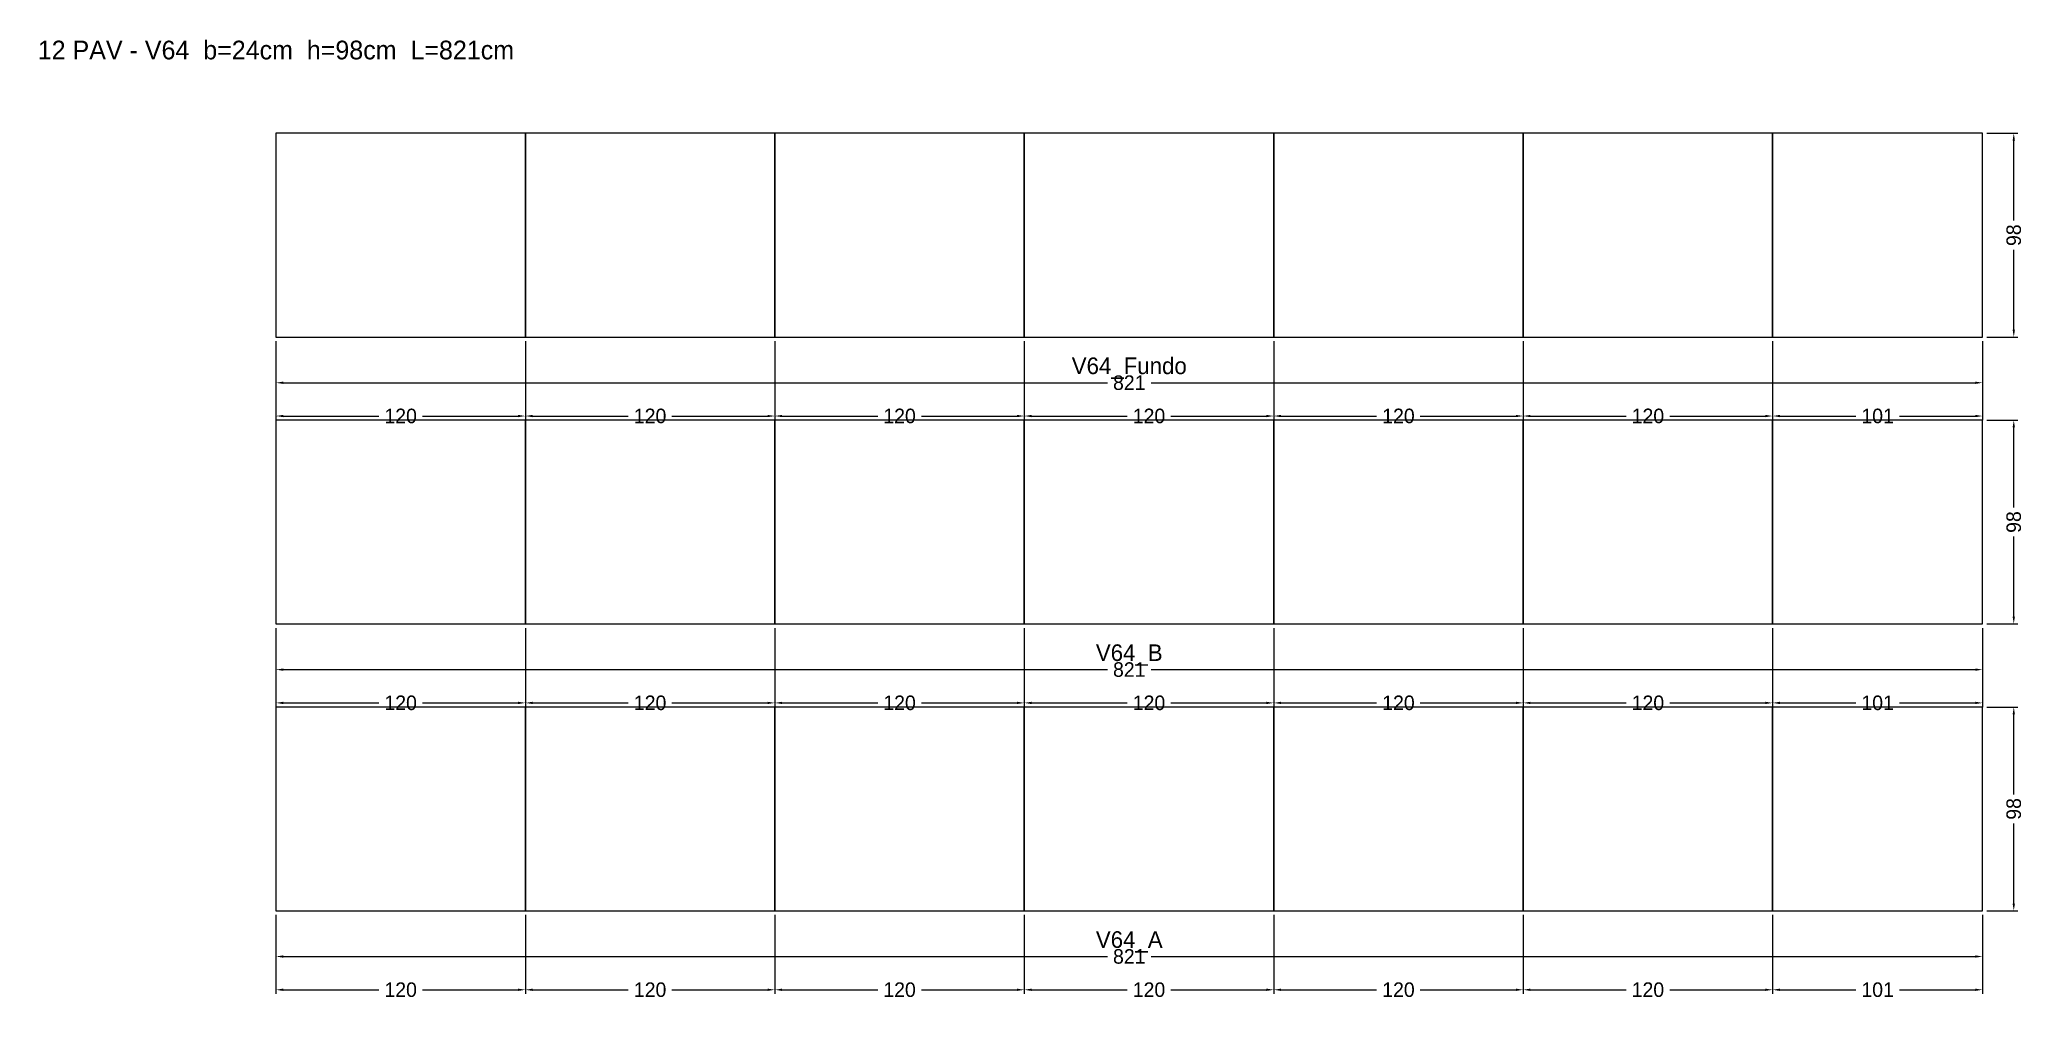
# Model space of a CAD drawing. Header units: metres. Extents: x -114 to 841, y -43 to 419.
import ezdxf

# ---------------------------------------------------------------- set-up
doc = ezdxf.new("R2010")
doc.units = ezdxf.units.M
for name, color, linetype in [('COTA', 3, 'Continuous'), ('NOMENCLATURA', 2, 'Continuous'), ('Paineis', 7, 'Continuous'), ('Texto Secao', 2, 'Continuous')]:
    doc.layers.add(name, color=color, linetype=linetype)
doc.dimstyles.new('COTA_VIG', dxfattribs={"dimtxt": 7, "dimasz": 3.5, "dimexe": 2, "dimexo": 2, "dimgap": 1.5, "dimtad": 1, "dimdec": 1, "dimcen": 2.5, "dimclrd": 3, "dimclre": 3, "dimclrt": 3, "dimazin": 3, "dimtfac": 1, "dimtmove": 0, "dimatfit": 3})

# ---------------------------------------------------------------- blocks, each defined once
blk = doc.blocks.new('_CLOSEDFILLED')
at = {"color": 0, "linetype": 'BYBLOCK'}
blk.add_solid([(-1, 0.16), (0, 0), (-1, -0.16)], dxfattribs=at)
blk = doc.blocks.new('*D1')
at = {"color": 3}
for p, q in [((0, -2), (0, -24)), ((821, -2), (821, -24)), ((3.5, -22), (400, -22)), ((421, -22), (817.5, -22))]:
    blk.add_line(p, q, dxfattribs=at)
at = {"layer": 'Defpoints'}
for p in [(0, 0), (821, 0), (0, -22)]:
    blk.add_point(p, dxfattribs=at)
at = {"layer": 'COTA', "color": 3, "xscale": 3.5, "yscale": 3.5, "rotation": 180}
blk.add_blockref('_CLOSEDFILLED', (0, -22), dxfattribs=at)
at = {"layer": 'COTA', "color": 3, "xscale": 3.5, "yscale": 3.5}
blk.add_blockref('_CLOSEDFILLED', (821, -22), dxfattribs=at)
at = {"layer": 'COTA', "color": 3, "insert": (410.5, -22), "char_height": 7, "attachment_point": 5}
blk.add_mtext('821', dxfattribs=at)
blk = doc.blocks.new('*D2')
at = {"color": 3}
for p, q in [((0, -2), (0, -40)), ((120, -2), (120, -40)), ((3.5, -38), (49.5, -38)), ((70.5, -38), (116.5, -38))]:
    blk.add_line(p, q, dxfattribs=at)
at = {"layer": 'Defpoints'}
for p in [(0, 0), (120, 0), (0, -38)]:
    blk.add_point(p, dxfattribs=at)
at = {"layer": 'COTA', "color": 3, "xscale": 3.5, "yscale": 3.5, "rotation": 180}
blk.add_blockref('_CLOSEDFILLED', (0, -38), dxfattribs=at)
at = {"layer": 'COTA', "color": 3, "xscale": 3.5, "yscale": 3.5}
blk.add_blockref('_CLOSEDFILLED', (120, -38), dxfattribs=at)
at = {"layer": 'COTA', "color": 3, "insert": (60, -38), "char_height": 7, "attachment_point": 5}
blk.add_mtext('120', dxfattribs=at)
blk = doc.blocks.new('*D3')
at = {"color": 3}
for p, q in [((120, -2), (120, -40)), ((240, -2), (240, -40)), ((123.5, -38), (169.5, -38)), ((190.5, -38), (236.5, -38))]:
    blk.add_line(p, q, dxfattribs=at)
at = {"layer": 'Defpoints'}
for p in [(120, 0), (240, 0), (120, -38)]:
    blk.add_point(p, dxfattribs=at)
at = {"layer": 'COTA', "color": 3, "xscale": 3.5, "yscale": 3.5, "rotation": 180}
blk.add_blockref('_CLOSEDFILLED', (120, -38), dxfattribs=at)
at = {"layer": 'COTA', "color": 3, "xscale": 3.5, "yscale": 3.5}
blk.add_blockref('_CLOSEDFILLED', (240, -38), dxfattribs=at)
at = {"layer": 'COTA', "color": 3, "insert": (180, -38), "char_height": 7, "attachment_point": 5}
blk.add_mtext('120', dxfattribs=at)
blk = doc.blocks.new('*D4')
at = {"color": 3}
for p, q in [((240, -2), (240, -40)), ((360, -2), (360, -40)), ((243.5, -38), (289.5, -38)), ((310.5, -38), (356.5, -38))]:
    blk.add_line(p, q, dxfattribs=at)
at = {"layer": 'Defpoints'}
for p in [(240, 0), (360, 0), (240, -38)]:
    blk.add_point(p, dxfattribs=at)
at = {"layer": 'COTA', "color": 3, "xscale": 3.5, "yscale": 3.5, "rotation": 180}
blk.add_blockref('_CLOSEDFILLED', (240, -38), dxfattribs=at)
at = {"layer": 'COTA', "color": 3, "xscale": 3.5, "yscale": 3.5}
blk.add_blockref('_CLOSEDFILLED', (360, -38), dxfattribs=at)
at = {"layer": 'COTA', "color": 3, "insert": (300, -38), "char_height": 7, "attachment_point": 5}
blk.add_mtext('120', dxfattribs=at)
blk = doc.blocks.new('*D5')
at = {"color": 3}
for p, q in [((360, -2), (360, -40)), ((480, -2), (480, -40)), ((363.5, -38), (409.5, -38)), ((430.5, -38), (476.5, -38))]:
    blk.add_line(p, q, dxfattribs=at)
at = {"layer": 'Defpoints'}
for p in [(360, 0), (480, 0), (360, -38)]:
    blk.add_point(p, dxfattribs=at)
at = {"layer": 'COTA', "color": 3, "xscale": 3.5, "yscale": 3.5, "rotation": 180}
blk.add_blockref('_CLOSEDFILLED', (360, -38), dxfattribs=at)
at = {"layer": 'COTA', "color": 3, "xscale": 3.5, "yscale": 3.5}
blk.add_blockref('_CLOSEDFILLED', (480, -38), dxfattribs=at)
at = {"layer": 'COTA', "color": 3, "insert": (420, -38), "char_height": 7, "attachment_point": 5}
blk.add_mtext('120', dxfattribs=at)
blk = doc.blocks.new('*D6')
at = {"color": 3}
for p, q in [((480, -2), (480, -40)), ((600, -2), (600, -40)), ((483.5, -38), (529.5, -38)), ((550.5, -38), (596.5, -38))]:
    blk.add_line(p, q, dxfattribs=at)
at = {"layer": 'Defpoints'}
for p in [(480, 0), (600, 0), (480, -38)]:
    blk.add_point(p, dxfattribs=at)
at = {"layer": 'COTA', "color": 3, "xscale": 3.5, "yscale": 3.5, "rotation": 180}
blk.add_blockref('_CLOSEDFILLED', (480, -38), dxfattribs=at)
at = {"layer": 'COTA', "color": 3, "xscale": 3.5, "yscale": 3.5}
blk.add_blockref('_CLOSEDFILLED', (600, -38), dxfattribs=at)
at = {"layer": 'COTA', "color": 3, "insert": (540, -38), "char_height": 7, "attachment_point": 5}
blk.add_mtext('120', dxfattribs=at)
blk = doc.blocks.new('*D7')
at = {"color": 3}
for p, q in [((600, -2), (600, -40)), ((720, -2), (720, -40)), ((603.5, -38), (649.5, -38)), ((670.5, -38), (716.5, -38))]:
    blk.add_line(p, q, dxfattribs=at)
at = {"layer": 'Defpoints'}
for p in [(600, 0), (720, 0), (600, -38)]:
    blk.add_point(p, dxfattribs=at)
at = {"layer": 'COTA', "color": 3, "xscale": 3.5, "yscale": 3.5, "rotation": 180}
blk.add_blockref('_CLOSEDFILLED', (600, -38), dxfattribs=at)
at = {"layer": 'COTA', "color": 3, "xscale": 3.5, "yscale": 3.5}
blk.add_blockref('_CLOSEDFILLED', (720, -38), dxfattribs=at)
at = {"layer": 'COTA', "color": 3, "insert": (660, -38), "char_height": 7, "attachment_point": 5}
blk.add_mtext('120', dxfattribs=at)
blk = doc.blocks.new('*D8')
at = {"color": 3}
for p, q in [((720, -2), (720, -40)), ((821, -2), (821, -40)), ((723.5, -38), (760, -38)), ((781, -38), (817.5, -38))]:
    blk.add_line(p, q, dxfattribs=at)
at = {"layer": 'Defpoints'}
for p in [(720, 0), (821, 0), (720, -38)]:
    blk.add_point(p, dxfattribs=at)
at = {"layer": 'COTA', "color": 3, "xscale": 3.5, "yscale": 3.5, "rotation": 180}
blk.add_blockref('_CLOSEDFILLED', (720, -38), dxfattribs=at)
at = {"layer": 'COTA', "color": 3, "xscale": 3.5, "yscale": 3.5}
blk.add_blockref('_CLOSEDFILLED', (821, -38), dxfattribs=at)
at = {"layer": 'COTA', "color": 3, "insert": (770.5, -38), "char_height": 7, "attachment_point": 5}
blk.add_mtext('101', dxfattribs=at)
blk = doc.blocks.new('*D9')
at = {"color": 3}
for p, q in [((823, 98), (838, 98)), ((836, 56), (836, 94.5)), ((836, 3.5), (836, 42)), ((823, 0), (838, 0))]:
    blk.add_line(p, q, dxfattribs=at)
at = {"layer": 'Defpoints'}
for p in [(821, 98), (821, 0), (836, 0)]:
    blk.add_point(p, dxfattribs=at)
at = {"layer": 'COTA', "color": 3, "xscale": 3.5, "yscale": 3.5}
for p, rotation in [((836, 98), 90), ((836, 0), 270)]:
    blk.add_blockref('_CLOSEDFILLED', p, dxfattribs=dict(at, rotation=rotation))
at = {"layer": 'COTA', "color": 3, "insert": (836, 49), "char_height": 7, "attachment_point": 5, "rotation": 90}
blk.add_mtext('98', dxfattribs=at)
blk = doc.blocks.new('*D10')
at = {"color": 3}
for p, q in [((0, 136), (0, 114)), ((821, 136), (821, 114)), ((3.5, 116), (400, 116)), ((421, 116), (817.5, 116))]:
    blk.add_line(p, q, dxfattribs=at)
at = {"layer": 'Defpoints'}
for p in [(0, 138), (821, 138), (0, 116)]:
    blk.add_point(p, dxfattribs=at)
at = {"layer": 'COTA', "color": 3, "xscale": 3.5, "yscale": 3.5, "rotation": 180}
blk.add_blockref('_CLOSEDFILLED', (0, 116), dxfattribs=at)
at = {"layer": 'COTA', "color": 3, "xscale": 3.5, "yscale": 3.5}
blk.add_blockref('_CLOSEDFILLED', (821, 116), dxfattribs=at)
at = {"layer": 'COTA', "color": 3, "insert": (410.5, 116), "char_height": 7, "attachment_point": 5}
blk.add_mtext('821', dxfattribs=at)
blk = doc.blocks.new('*D11')
at = {"color": 3}
for p, q in [((0, 136), (0, 98)), ((120, 136), (120, 98)), ((3.5, 100), (49.5, 100)), ((70.5, 100), (116.5, 100))]:
    blk.add_line(p, q, dxfattribs=at)
at = {"layer": 'Defpoints'}
for p in [(0, 138), (120, 138), (0, 100)]:
    blk.add_point(p, dxfattribs=at)
at = {"layer": 'COTA', "color": 3, "xscale": 3.5, "yscale": 3.5, "rotation": 180}
blk.add_blockref('_CLOSEDFILLED', (0, 100), dxfattribs=at)
at = {"layer": 'COTA', "color": 3, "xscale": 3.5, "yscale": 3.5}
blk.add_blockref('_CLOSEDFILLED', (120, 100), dxfattribs=at)
at = {"layer": 'COTA', "color": 3, "insert": (60, 100), "char_height": 7, "attachment_point": 5}
blk.add_mtext('120', dxfattribs=at)
blk = doc.blocks.new('*D12')
at = {"color": 3}
for p, q in [((120, 136), (120, 98)), ((240, 136), (240, 98)), ((123.5, 100), (169.5, 100)), ((190.5, 100), (236.5, 100))]:
    blk.add_line(p, q, dxfattribs=at)
at = {"layer": 'Defpoints'}
for p in [(120, 138), (240, 138), (120, 100)]:
    blk.add_point(p, dxfattribs=at)
at = {"layer": 'COTA', "color": 3, "xscale": 3.5, "yscale": 3.5, "rotation": 180}
blk.add_blockref('_CLOSEDFILLED', (120, 100), dxfattribs=at)
at = {"layer": 'COTA', "color": 3, "xscale": 3.5, "yscale": 3.5}
blk.add_blockref('_CLOSEDFILLED', (240, 100), dxfattribs=at)
at = {"layer": 'COTA', "color": 3, "insert": (180, 100), "char_height": 7, "attachment_point": 5}
blk.add_mtext('120', dxfattribs=at)
blk = doc.blocks.new('*D13')
at = {"color": 3}
for p, q in [((240, 136), (240, 98)), ((360, 136), (360, 98)), ((243.5, 100), (289.5, 100)), ((310.5, 100), (356.5, 100))]:
    blk.add_line(p, q, dxfattribs=at)
at = {"layer": 'Defpoints'}
for p in [(240, 138), (360, 138), (240, 100)]:
    blk.add_point(p, dxfattribs=at)
at = {"layer": 'COTA', "color": 3, "xscale": 3.5, "yscale": 3.5, "rotation": 180}
blk.add_blockref('_CLOSEDFILLED', (240, 100), dxfattribs=at)
at = {"layer": 'COTA', "color": 3, "xscale": 3.5, "yscale": 3.5}
blk.add_blockref('_CLOSEDFILLED', (360, 100), dxfattribs=at)
at = {"layer": 'COTA', "color": 3, "insert": (300, 100), "char_height": 7, "attachment_point": 5}
blk.add_mtext('120', dxfattribs=at)
blk = doc.blocks.new('*D14')
at = {"color": 3}
for p, q in [((360, 136), (360, 98)), ((480, 136), (480, 98)), ((363.5, 100), (409.5, 100)), ((430.5, 100), (476.5, 100))]:
    blk.add_line(p, q, dxfattribs=at)
at = {"layer": 'Defpoints'}
for p in [(360, 138), (480, 138), (360, 100)]:
    blk.add_point(p, dxfattribs=at)
at = {"layer": 'COTA', "color": 3, "xscale": 3.5, "yscale": 3.5, "rotation": 180}
blk.add_blockref('_CLOSEDFILLED', (360, 100), dxfattribs=at)
at = {"layer": 'COTA', "color": 3, "xscale": 3.5, "yscale": 3.5}
blk.add_blockref('_CLOSEDFILLED', (480, 100), dxfattribs=at)
at = {"layer": 'COTA', "color": 3, "insert": (420, 100), "char_height": 7, "attachment_point": 5}
blk.add_mtext('120', dxfattribs=at)
blk = doc.blocks.new('*D15')
at = {"color": 3}
for p, q in [((480, 136), (480, 98)), ((600, 136), (600, 98)), ((483.5, 100), (529.5, 100)), ((550.5, 100), (596.5, 100))]:
    blk.add_line(p, q, dxfattribs=at)
at = {"layer": 'Defpoints'}
for p in [(480, 138), (600, 138), (480, 100)]:
    blk.add_point(p, dxfattribs=at)
at = {"layer": 'COTA', "color": 3, "xscale": 3.5, "yscale": 3.5, "rotation": 180}
blk.add_blockref('_CLOSEDFILLED', (480, 100), dxfattribs=at)
at = {"layer": 'COTA', "color": 3, "xscale": 3.5, "yscale": 3.5}
blk.add_blockref('_CLOSEDFILLED', (600, 100), dxfattribs=at)
at = {"layer": 'COTA', "color": 3, "insert": (540, 100), "char_height": 7, "attachment_point": 5}
blk.add_mtext('120', dxfattribs=at)
blk = doc.blocks.new('*D16')
at = {"color": 3}
for p, q in [((600, 136), (600, 98)), ((720, 136), (720, 98)), ((603.5, 100), (649.5, 100)), ((670.5, 100), (716.5, 100))]:
    blk.add_line(p, q, dxfattribs=at)
at = {"layer": 'Defpoints'}
for p in [(600, 138), (720, 138), (600, 100)]:
    blk.add_point(p, dxfattribs=at)
at = {"layer": 'COTA', "color": 3, "xscale": 3.5, "yscale": 3.5, "rotation": 180}
blk.add_blockref('_CLOSEDFILLED', (600, 100), dxfattribs=at)
at = {"layer": 'COTA', "color": 3, "xscale": 3.5, "yscale": 3.5}
blk.add_blockref('_CLOSEDFILLED', (720, 100), dxfattribs=at)
at = {"layer": 'COTA', "color": 3, "insert": (660, 100), "char_height": 7, "attachment_point": 5}
blk.add_mtext('120', dxfattribs=at)
blk = doc.blocks.new('*D17')
at = {"color": 3}
for p, q in [((720, 136), (720, 98)), ((821, 136), (821, 98)), ((723.5, 100), (760, 100)), ((781, 100), (817.5, 100))]:
    blk.add_line(p, q, dxfattribs=at)
at = {"layer": 'Defpoints'}
for p in [(720, 138), (821, 138), (720, 100)]:
    blk.add_point(p, dxfattribs=at)
at = {"layer": 'COTA', "color": 3, "xscale": 3.5, "yscale": 3.5, "rotation": 180}
blk.add_blockref('_CLOSEDFILLED', (720, 100), dxfattribs=at)
at = {"layer": 'COTA', "color": 3, "xscale": 3.5, "yscale": 3.5}
blk.add_blockref('_CLOSEDFILLED', (821, 100), dxfattribs=at)
at = {"layer": 'COTA', "color": 3, "insert": (770.5, 100), "char_height": 7, "attachment_point": 5}
blk.add_mtext('101', dxfattribs=at)
blk = doc.blocks.new('*D18')
at = {"color": 3}
for p, q in [((823, 236), (838, 236)), ((836, 194), (836, 232.5)), ((836, 141.5), (836, 180)), ((823, 138), (838, 138))]:
    blk.add_line(p, q, dxfattribs=at)
at = {"layer": 'Defpoints'}
for p in [(821, 236), (821, 138), (836, 138)]:
    blk.add_point(p, dxfattribs=at)
at = {"layer": 'COTA', "color": 3, "xscale": 3.5, "yscale": 3.5}
for p, rotation in [((836, 236), 90), ((836, 138), 270)]:
    blk.add_blockref('_CLOSEDFILLED', p, dxfattribs=dict(at, rotation=rotation))
at = {"layer": 'COTA', "color": 3, "insert": (836, 187), "char_height": 7, "attachment_point": 5, "rotation": 90}
blk.add_mtext('98', dxfattribs=at)
blk = doc.blocks.new('*D19')
at = {"color": 3}
for p, q in [((0, 274), (0, 252)), ((821, 274), (821, 252)), ((3.5, 254), (400, 254)), ((421, 254), (817.5, 254))]:
    blk.add_line(p, q, dxfattribs=at)
at = {"layer": 'Defpoints'}
for p in [(0, 276), (821, 276), (0, 254)]:
    blk.add_point(p, dxfattribs=at)
at = {"layer": 'COTA', "color": 3, "xscale": 3.5, "yscale": 3.5, "rotation": 180}
blk.add_blockref('_CLOSEDFILLED', (0, 254), dxfattribs=at)
at = {"layer": 'COTA', "color": 3, "xscale": 3.5, "yscale": 3.5}
blk.add_blockref('_CLOSEDFILLED', (821, 254), dxfattribs=at)
at = {"layer": 'COTA', "color": 3, "insert": (410.5, 254), "char_height": 7, "attachment_point": 5}
blk.add_mtext('821', dxfattribs=at)
blk = doc.blocks.new('*D20')
at = {"color": 3}
for p, q in [((0, 274), (0, 236)), ((120, 274), (120, 236)), ((3.5, 238), (49.5, 238)), ((70.5, 238), (116.5, 238))]:
    blk.add_line(p, q, dxfattribs=at)
at = {"layer": 'Defpoints'}
for p in [(0, 276), (120, 276), (0, 238)]:
    blk.add_point(p, dxfattribs=at)
at = {"layer": 'COTA', "color": 3, "xscale": 3.5, "yscale": 3.5, "rotation": 180}
blk.add_blockref('_CLOSEDFILLED', (0, 238), dxfattribs=at)
at = {"layer": 'COTA', "color": 3, "xscale": 3.5, "yscale": 3.5}
blk.add_blockref('_CLOSEDFILLED', (120, 238), dxfattribs=at)
at = {"layer": 'COTA', "color": 3, "insert": (60, 238), "char_height": 7, "attachment_point": 5}
blk.add_mtext('120', dxfattribs=at)
blk = doc.blocks.new('*D21')
at = {"color": 3}
for p, q in [((120, 274), (120, 236)), ((240, 274), (240, 236)), ((123.5, 238), (169.5, 238)), ((190.5, 238), (236.5, 238))]:
    blk.add_line(p, q, dxfattribs=at)
at = {"layer": 'Defpoints'}
for p in [(120, 276), (240, 276), (120, 238)]:
    blk.add_point(p, dxfattribs=at)
at = {"layer": 'COTA', "color": 3, "xscale": 3.5, "yscale": 3.5, "rotation": 180}
blk.add_blockref('_CLOSEDFILLED', (120, 238), dxfattribs=at)
at = {"layer": 'COTA', "color": 3, "xscale": 3.5, "yscale": 3.5}
blk.add_blockref('_CLOSEDFILLED', (240, 238), dxfattribs=at)
at = {"layer": 'COTA', "color": 3, "insert": (180, 238), "char_height": 7, "attachment_point": 5}
blk.add_mtext('120', dxfattribs=at)
blk = doc.blocks.new('*D22')
at = {"color": 3}
for p, q in [((240, 274), (240, 236)), ((360, 274), (360, 236)), ((243.5, 238), (289.5, 238)), ((310.5, 238), (356.5, 238))]:
    blk.add_line(p, q, dxfattribs=at)
at = {"layer": 'Defpoints'}
for p in [(240, 276), (360, 276), (240, 238)]:
    blk.add_point(p, dxfattribs=at)
at = {"layer": 'COTA', "color": 3, "xscale": 3.5, "yscale": 3.5, "rotation": 180}
blk.add_blockref('_CLOSEDFILLED', (240, 238), dxfattribs=at)
at = {"layer": 'COTA', "color": 3, "xscale": 3.5, "yscale": 3.5}
blk.add_blockref('_CLOSEDFILLED', (360, 238), dxfattribs=at)
at = {"layer": 'COTA', "color": 3, "insert": (300, 238), "char_height": 7, "attachment_point": 5}
blk.add_mtext('120', dxfattribs=at)
blk = doc.blocks.new('*D23')
at = {"color": 3}
for p, q in [((360, 274), (360, 236)), ((480, 274), (480, 236)), ((363.5, 238), (409.5, 238)), ((430.5, 238), (476.5, 238))]:
    blk.add_line(p, q, dxfattribs=at)
at = {"layer": 'Defpoints'}
for p in [(360, 276), (480, 276), (360, 238)]:
    blk.add_point(p, dxfattribs=at)
at = {"layer": 'COTA', "color": 3, "xscale": 3.5, "yscale": 3.5, "rotation": 180}
blk.add_blockref('_CLOSEDFILLED', (360, 238), dxfattribs=at)
at = {"layer": 'COTA', "color": 3, "xscale": 3.5, "yscale": 3.5}
blk.add_blockref('_CLOSEDFILLED', (480, 238), dxfattribs=at)
at = {"layer": 'COTA', "color": 3, "insert": (420, 238), "char_height": 7, "attachment_point": 5}
blk.add_mtext('120', dxfattribs=at)
blk = doc.blocks.new('*D24')
at = {"color": 3}
for p, q in [((480, 274), (480, 236)), ((600, 274), (600, 236)), ((483.5, 238), (529.5, 238)), ((550.5, 238), (596.5, 238))]:
    blk.add_line(p, q, dxfattribs=at)
at = {"layer": 'Defpoints'}
for p in [(480, 276), (600, 276), (480, 238)]:
    blk.add_point(p, dxfattribs=at)
at = {"layer": 'COTA', "color": 3, "xscale": 3.5, "yscale": 3.5, "rotation": 180}
blk.add_blockref('_CLOSEDFILLED', (480, 238), dxfattribs=at)
at = {"layer": 'COTA', "color": 3, "xscale": 3.5, "yscale": 3.5}
blk.add_blockref('_CLOSEDFILLED', (600, 238), dxfattribs=at)
at = {"layer": 'COTA', "color": 3, "insert": (540, 238), "char_height": 7, "attachment_point": 5}
blk.add_mtext('120', dxfattribs=at)
blk = doc.blocks.new('*D25')
at = {"color": 3}
for p, q in [((600, 274), (600, 236)), ((720, 274), (720, 236)), ((603.5, 238), (649.5, 238)), ((670.5, 238), (716.5, 238))]:
    blk.add_line(p, q, dxfattribs=at)
at = {"layer": 'Defpoints'}
for p in [(600, 276), (720, 276), (600, 238)]:
    blk.add_point(p, dxfattribs=at)
at = {"layer": 'COTA', "color": 3, "xscale": 3.5, "yscale": 3.5, "rotation": 180}
blk.add_blockref('_CLOSEDFILLED', (600, 238), dxfattribs=at)
at = {"layer": 'COTA', "color": 3, "xscale": 3.5, "yscale": 3.5}
blk.add_blockref('_CLOSEDFILLED', (720, 238), dxfattribs=at)
at = {"layer": 'COTA', "color": 3, "insert": (660, 238), "char_height": 7, "attachment_point": 5}
blk.add_mtext('120', dxfattribs=at)
blk = doc.blocks.new('*D26')
at = {"color": 3}
for p, q in [((720, 274), (720, 236)), ((821, 274), (821, 236)), ((723.5, 238), (760, 238)), ((781, 238), (817.5, 238))]:
    blk.add_line(p, q, dxfattribs=at)
at = {"layer": 'Defpoints'}
for p in [(720, 276), (821, 276), (720, 238)]:
    blk.add_point(p, dxfattribs=at)
at = {"layer": 'COTA', "color": 3, "xscale": 3.5, "yscale": 3.5, "rotation": 180}
blk.add_blockref('_CLOSEDFILLED', (720, 238), dxfattribs=at)
at = {"layer": 'COTA', "color": 3, "xscale": 3.5, "yscale": 3.5}
blk.add_blockref('_CLOSEDFILLED', (821, 238), dxfattribs=at)
at = {"layer": 'COTA', "color": 3, "insert": (770.5, 238), "char_height": 7, "attachment_point": 5}
blk.add_mtext('101', dxfattribs=at)
blk = doc.blocks.new('*D27')
at = {"color": 3}
for p, q in [((823, 374), (838, 374)), ((836, 332), (836, 370.5)), ((836, 279.5), (836, 318)), ((823, 276), (838, 276))]:
    blk.add_line(p, q, dxfattribs=at)
at = {"layer": 'Defpoints'}
for p in [(821, 374), (821, 276), (836, 276)]:
    blk.add_point(p, dxfattribs=at)
at = {"layer": 'COTA', "color": 3, "xscale": 3.5, "yscale": 3.5}
for p, rotation in [((836, 374), 90), ((836, 276), 270)]:
    blk.add_blockref('_CLOSEDFILLED', p, dxfattribs=dict(at, rotation=rotation))
at = {"layer": 'COTA', "color": 3, "insert": (836, 325), "char_height": 7, "attachment_point": 5, "rotation": 90}
blk.add_mtext('98', dxfattribs=at)

msp = doc.modelspace()

# ---------------------------------------------------------------- linework, layer by layer
at = {"layer": 'Paineis'}
for points in [[(0, 276), (120, 276), (120, 374), (0, 374)], [(120, 276), (240, 276), (240, 374), (120, 374)], [(240, 276), (360, 276), (360, 374), (240, 374)], [(360, 276), (480, 276), (480, 374), (360, 374)], [(480, 276), (600, 276), (600, 374), (480, 374)], [(600, 276), (720, 276), (720, 374), (600, 374)], [(720, 276), (821, 276), (821, 374), (720, 374)], [(0, 138), (120, 138), (120, 236), (0, 236)], [(120, 138), (240, 138), (240, 236), (120, 236)], [(240, 138), (360, 138), (360, 236), (240, 236)], [(360, 138), (480, 138), (480, 236), (360, 236)], [(480, 138), (600, 138), (600, 236), (480, 236)], [(600, 138), (720, 138), (720, 236), (600, 236)], [(720, 138), (821, 138), (821, 236), (720, 236)], [(0, 0), (120, 0), (120, 98), (0, 98)], [(120, 0), (240, 0), (240, 98), (120, 98)], [(240, 0), (360, 0), (360, 98), (240, 98)], [(360, 0), (480, 0), (480, 98), (360, 98)], [(480, 0), (600, 0), (600, 98), (480, 98)], [(600, 0), (720, 0), (720, 98), (600, 98)], [(720, 0), (821, 0), (821, 98), (720, 98)]]:
    msp.add_lwpolyline(points, close=True, dxfattribs=at)

# ---------------------------------------------------------------- texts
at = {"layer": 'NOMENCLATURA', "insert": (0, 414), "char_height": 9, "width": 841, "attachment_point": 5}
msp.add_mtext('12 PAV - V64  b=24cm  h=98cm  L=821cm', dxfattribs=at)
at = {"layer": 'Texto Secao', "char_height": 8, "width": 841, "attachment_point": 5}
for s, insert in [('V64_Fundo', (410.5, 261)), ('V64_B', (410.5, 123)), ('V64_A', (410.5, -15))]:
    msp.add_mtext(s, dxfattribs=dict(at, insert=insert))

# ---------------------------------------------------------------- dimensions: what is measured, and where the dimension line sits
at = {"layer": 'COTA'}
for base, p1, p2, picture, middle in [((836, 276), (821, 276), (821, 374), '*D27', (836, 325)), ((836, 138), (821, 138), (821, 236), '*D18', (836, 187)), ((836, 0), (821, 0), (821, 98), '*D9', (836, 49))]:
    dim = msp.add_linear_dim(base=base, p1=p1, p2=p2, angle=90, dimstyle='COTA_VIG', dxfattribs=at)
    dim.commit()
    dim.dimension.update_dxf_attribs({"geometry": picture, "text_midpoint": middle})
for base, p1, p2, picture, middle in [((0, 254), (0, 276), (821, 276), '*D19', (410.5, 254)), ((0, 238), (0, 276), (120, 276), '*D20', (60, 238)), ((120, 238), (120, 276), (240, 276), '*D21', (180, 238)), ((240, 238), (240, 276), (360, 276), '*D22', (300, 238)), ((360, 238), (360, 276), (480, 276), '*D23', (420, 238)), ((480, 238), (480, 276), (600, 276), '*D24', (540, 238)), ((600, 238), (600, 276), (720, 276), '*D25', (660, 238)), ((720, 238), (720, 276), (821, 276), '*D26', (770.5, 238)), ((0, 116), (0, 138), (821, 138), '*D10', (410.5, 116)), ((0, 100), (0, 138), (120, 138), '*D11', (60, 100)), ((120, 100), (120, 138), (240, 138), '*D12', (180, 100)), ((240, 100), (240, 138), (360, 138), '*D13', (300, 100)), ((360, 100), (360, 138), (480, 138), '*D14', (420, 100)), ((480, 100), (480, 138), (600, 138), '*D15', (540, 100)), ((600, 100), (600, 138), (720, 138), '*D16', (660, 100)), ((720, 100), (720, 138), (821, 138), '*D17', (770.5, 100)), ((0, -22), (0, 0), (821, 0), '*D1', (410.5, -22)), ((0, -38), (0, 0), (120, 0), '*D2', (60, -38)), ((120, -38), (120, 0), (240, 0), '*D3', (180, -38)), ((240, -38), (240, 0), (360, 0), '*D4', (300, -38)), ((360, -38), (360, 0), (480, 0), '*D5', (420, -38)), ((480, -38), (480, 0), (600, 0), '*D6', (540, -38)), ((600, -38), (600, 0), (720, 0), '*D7', (660, -38)), ((720, -38), (720, 0), (821, 0), '*D8', (770.5, -38))]:
    dim = msp.add_linear_dim(base=base, p1=p1, p2=p2, dimstyle='COTA_VIG', dxfattribs=at)
    dim.commit()
    dim.dimension.update_dxf_attribs({"geometry": picture, "text_midpoint": middle})

doc.saveas('drawing.dxf')
